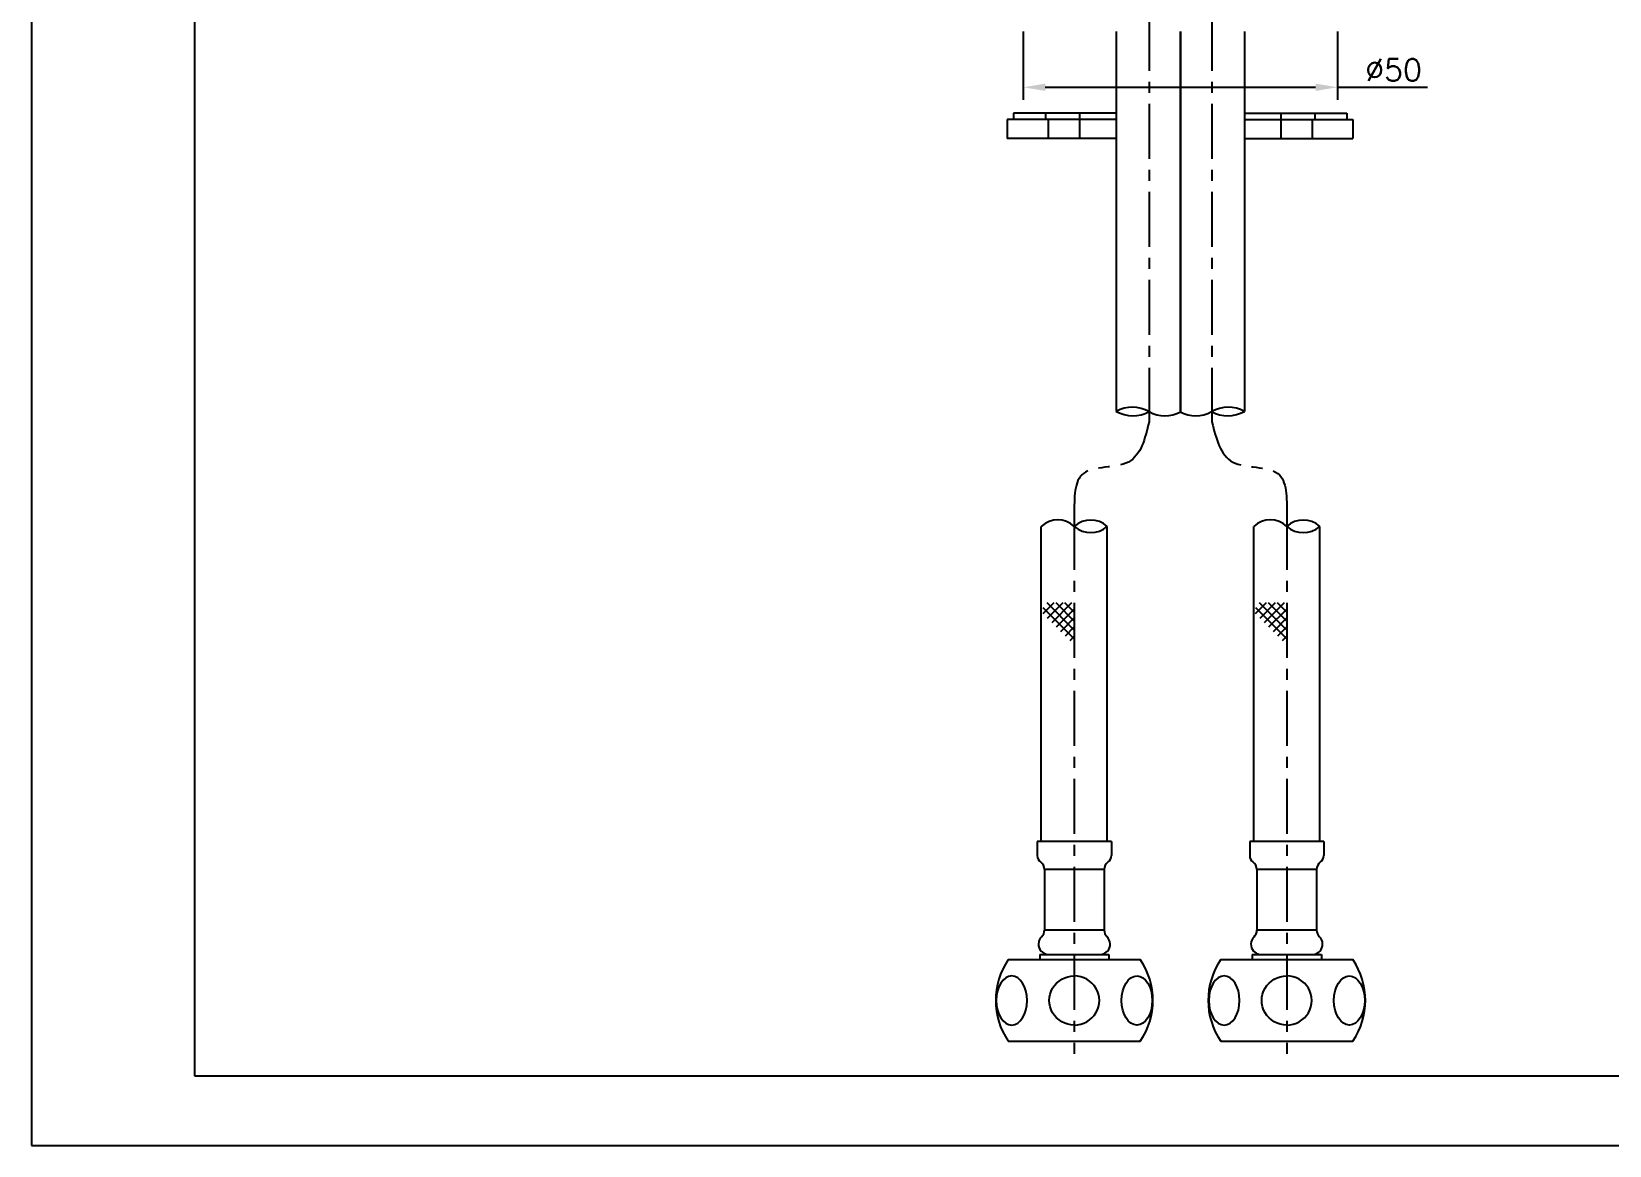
# Model space of a CAD drawing. Extents: x -13865 to -13271, y -11108 to -10688.
# Drawn here: x -13864.9 to -13613.9, y -11108 to -10930.8 of the extents above; entities that cross this region are included whole.
import ezdxf

# ---------------------------------------------------------------- set-up
doc = ezdxf.new("R2010")
doc.units = 0
doc.header["$LTSCALE"] = 7
doc.linetypes.add('CENTER', pattern=[2, 1.25, -0.25, 0.25, -0.25])
doc.linetypes.add('CENTER2', pattern=[1.125, 0.75, -0.125, 0.125, -0.125])
doc.layers.get('0').update_dxf_attribs({"color": 2, "linetype": 'CONTINUOUS'})
doc.layers.get('Defpoints').update_dxf_attribs({"linetype": 'CONTINUOUS'})
for name, color, linetype in [('CENTER', 1, 'CENTER2'), ('D', 2, 'CONTINUOUS'), ('DIM', 2, 'CONTINUOUS'), ('DWG', 7, 'CONTINUOUS'), ('TXT', 4, 'CONTINUOUS')]:
    doc.layers.add(name, color=color, linetype=linetype)
doc.styles.add('DD', font='romans', dxfattribs={"bigfont": 'GHS.shx'})
doc.dimstyles.new('HONG', dxfattribs={"dimscale": 0, "dimtxt": 3.5, "dimasz": 3.5, "dimexe": 2, "dimexo": 1, "dimgap": 1, "dimtad": 1, "dimdec": 4, "dimdsep": 46, "dimtxsty": 'DD', "dimcen": 3, "dimclrd": 2, "dimclre": 2, "dimclrt": 2, "dimadec": 3, "dimazin": 2, "dimtfac": 1, "dimtdec": 4, "dimtmove": 0, "dimatfit": 3, "dimfxl": 1, "dimtvp": 1, "dimtolj": 1, "dimtzin": 0, "dimlwd": -1, "dimlwe": -1, "dimarcsym": 0})

# ---------------------------------------------------------------- blocks, each defined once
blk = doc.blocks.new('*D6')
at = {"layer": 'D', "color": 2, "transparency": 16777216}
for p, q in [((-14346.03, -12039.58), (-14346.03, -12050.45)), ((-14296.03, -12039.58), (-14296.03, -12050.45)), ((-14342.53, -12048.45), (-14299.53, -12048.45)), ((-14296.03, -12048.45), (-14281.7, -12048.45))]:
    blk.add_line(p, q, dxfattribs=at)
for points in [[(-14342.53, -12047.87), (-14342.53, -12049.03), (-14346.03, -12048.45)], [(-14299.53, -12047.87), (-14299.53, -12049.03), (-14296.03, -12048.45)]]:
    blk.add_solid(points, dxfattribs=at)
at = {"layer": 'Defpoints', "color": 0, "transparency": 16777216}
for p in [(-14346.03, -12038.58), (-14296.03, -12038.58), (-14296.03, -12048.45)]:
    blk.add_point(p, dxfattribs=at)
at = {"layer": 'D', "color": 2, "transparency": 16777216, "insert": (-14287.11, -12045.7), "char_height": 3.5, "attachment_point": 5, "style": 'DD'}
blk.add_mtext('\\A1;%%C50', dxfattribs=at)

msp = doc.modelspace()

# ---------------------------------------------------------------- linework, layer by layer
at = {"color": 2}
for p, q in [((-13703.99779, -11023.36193), (-13702.24582, -11021.60995)), ((-13703.40953, -11021.60995), (-13699.03901, -11025.98047)), ((-13703.29069, -11024.06904), (-13700.8316, -11021.60995)), ((-13702.58358, -11024.77614), (-13699.41739, -11021.60995)), ((-13701.99531, -11021.60995), (-13699.03901, -11024.56626)), ((-13700.5811, -11021.60995), (-13699.03901, -11023.15204)), ((-13670.19848, -11023.36193), (-13668.4465, -11021.60995)), ((-13669.61021, -11021.60995), (-13665.23969, -11025.98047)), ((-13669.49137, -11024.06904), (-13667.03229, -11021.60995)), ((-13668.78426, -11024.77614), (-13665.61808, -11021.60995)), ((-13668.196, -11021.60995), (-13665.23969, -11024.56626)), ((-13666.78178, -11021.60995), (-13665.23969, -11023.15204)), ((-13704.03901, -11022.39468), (-13699.03901, -11027.39468)), ((-13701.87647, -11025.48325), (-13699.03901, -11022.64579)), ((-13701.16937, -11026.19036), (-13699.03901, -11024.06)), ((-13670.23969, -11022.39468), (-13665.23969, -11027.39468)), ((-13668.07716, -11025.48325), (-13665.23969, -11022.64579)), ((-13667.37005, -11026.19036), (-13665.23969, -11024.06)), ((-13700.46226, -11026.89746), (-13699.03901, -11025.47421)), ((-13699.71226, -11027.64746), (-13699.03901, -11026.97421)), ((-13666.66294, -11026.89746), (-13665.23969, -11025.47421)), ((-13665.91294, -11027.64746), (-13665.23969, -11026.97421))]:
    msp.add_line(p, q, dxfattribs=at)
at = {"linetype": 'Continuous'}
msp.add_lwpolyline([(-13864.92701, -11107.98563), (-13270.92701, -11107.98563), (-13270.92701, -10687.98563), (-13864.92701, -10687.98563)], close=True, dxfattribs=at)
for centre, radius, start, end in [((-13701.66401, -11012.27099), 3.82534, 46.6689117, 133.3310883), ((-13696.41401, -11012.42504), 3.93881, 48.2067538, 131.7932462), ((-13696.41401, -11006.55184), 3.93881, 228.2067538, 311.7932462), ((-13667.86469, -11012.27099), 3.82534, 46.6689117, 133.3310883), ((-13662.61469, -11012.42504), 3.93881, 48.2067538, 131.7932462), ((-13662.61469, -11006.55184), 3.93881, 228.2067538, 311.7932462)]:
    msp.add_arc(centre, radius, start, end)
at = {"layer": 'CENTER', "linetype": 'CENTER'}
for p, q in [((-13687.1404, -10928.2645), (-13687.1404, -10992.88397)), ((-13677.1404, -10928.2645), (-13677.1404, -10992.88397)), ((-13699.03901, -11007.64495), (-13699.03901, -11093.41658)), ((-13665.23969, -11007.64495), (-13665.23969, -11093.41658))]:
    msp.add_line(p, q, dxfattribs=at)
for points in [[(-13687.1404, -10992.88397), (-13690.4401, -10999.25656), (-13697.59443, -11001.06246), (-13699.03901, -11007.64495)], [(-13677.1404, -10992.88397), (-13673.8386, -10999.25656), (-13666.68427, -11001.06246), (-13665.23969, -11007.64495)]]:
    msp.add_spline(points, degree=3, dxfattribs=at)
at = {"layer": 'D'}
for p, q in [((-13703.62493, -10943.76522), (-13703.62493, -10944.76522)), ((-13660.78493, -10943.76522), (-13660.78493, -10944.76522)), ((-13703.20493, -10944.76522), (-13703.20493, -10947.76522)), ((-13661.20493, -10944.76522), (-13661.20493, -10947.76522))]:
    msp.add_line(p, q, dxfattribs=at)
for centre, radius, start, end in [((-13689.7843, -10995.99858), 5.46151, 61.0215782, 118.5010278), ((-13689.74452, -10986.4497), 5.43655, 240.8772268, 298.6453792), ((-13684.62007, -10986.82665), 5.06463, 240.1836753, 299.3146527), ((-13679.72526, -10986.82665), 5.06463, 240.6853473, 299.8163247), ((-13674.56102, -10995.99858), 5.46151, 61.4989722, 118.9784218), ((-13674.6008, -10986.4497), 5.43655, 241.3546208, 299.1227732)]:
    msp.add_arc(centre, radius, start, end, dxfattribs=at)
at = {"layer": 'DIM'}
for p, q in [((-13694.28901, -11064.1009), (-13703.78901, -11064.1009)), ((-13660.48969, -11064.1009), (-13669.98969, -11064.1009)), ((-13694.28901, -11073.71086), (-13703.78901, -11073.71086)), ((-13660.48969, -11073.71086), (-13669.98969, -11073.71086))]:
    msp.add_line(p, q, dxfattribs=at)
at = {"layer": 'DWG'}
for p, q in [((-13692.3904, -10930.76522), (-13692.3904, -10991.19896)), ((-13682.20493, -10930.76522), (-13682.20493, -10991.24272)), ((-13682.1404, -10930.76522), (-13682.1404, -10991.24272)), ((-13671.95493, -10930.76522), (-13671.95493, -10991.19896)), ((-13708.70493, -10943.76522), (-13708.70493, -10944.76522)), ((-13692.3904, -10943.76522), (-13708.70493, -10943.76522)), ((-13698.20493, -10943.76522), (-13698.20493, -10947.76522)), ((-13671.95493, -10943.76522), (-13655.70493, -10943.76522)), ((-13666.20493, -10943.76522), (-13666.20493, -10947.76522)), ((-13655.70493, -10943.76522), (-13655.70493, -10944.76522)), ((-13709.70493, -10944.76522), (-13709.70493, -10947.76522)), ((-13692.3904, -10944.76522), (-13709.70493, -10944.76522)), ((-13671.95493, -10944.76522), (-13654.70493, -10944.76522)), ((-13654.70493, -10944.76522), (-13654.70493, -10947.76522)), ((-13692.3904, -10947.76522), (-13709.70493, -10947.76522)), ((-13671.95493, -10947.76522), (-13654.70493, -10947.76522)), ((-13704.28901, -11059.61658), (-13704.28901, -11009.48844)), ((-13693.78901, -11059.61658), (-13693.78901, -11009.48844)), ((-13670.48969, -11059.61658), (-13670.48969, -11009.48844)), ((-13659.98969, -11059.61658), (-13659.98969, -11009.48844)), ((-13693.13901, -11059.61658), (-13704.93901, -11059.61658)), ((-13704.93901, -11059.61658), (-13704.93901, -11061.86427)), ((-13693.13901, -11059.61658), (-13693.13901, -11061.86427)), ((-13659.33969, -11059.61658), (-13671.13969, -11059.61658)), ((-13671.13969, -11059.61658), (-13671.13969, -11061.86427)), ((-13659.33969, -11059.61658), (-13659.33969, -11061.86427)), ((-13703.78901, -11064.1009), (-13703.78901, -11073.71086)), ((-13694.28901, -11064.1009), (-13694.28901, -11073.71086)), ((-13669.98969, -11064.1009), (-13669.98969, -11073.71086)), ((-13660.48969, -11064.1009), (-13660.48969, -11073.71086)), ((-13709.53901, -11078.41658), (-13688.53901, -11078.41658)), ((-13704.53901, -11077.61658), (-13704.53901, -11078.41658)), ((-13704.53901, -11077.61658), (-13699.03901, -11077.61658)), ((-13703.93901, -11077.61658), (-13693.53901, -11077.61658)), ((-13693.53901, -11077.61658), (-13693.53901, -11078.41658)), ((-13675.73969, -11078.41658), (-13654.73969, -11078.41658)), ((-13670.73969, -11077.61658), (-13670.73969, -11078.41658)), ((-13670.73969, -11077.61658), (-13665.23969, -11077.61658)), ((-13670.13969, -11077.61658), (-13659.73969, -11077.61658)), ((-13659.73969, -11077.61658), (-13659.73969, -11078.41658)), ((-13709.53901, -11091.41658), (-13688.53901, -11091.41658)), ((-13675.73969, -11091.41658), (-13654.73969, -11091.41658))]:
    msp.add_line(p, q, dxfattribs=at)
for centre, radius, start, end in [((-13703.68901, -11061.86427), 1.25, 180, 234.4214743), ((-13694.38901, -11061.86427), 1.25, 305.5785257, 0), ((-13669.88969, -11061.86427), 1.25, 180, 234.4214743), ((-13660.58969, -11061.86427), 1.25, 305.5785257, 0), ((-13705.28901, -11064.1009), 1.5, 0, 54.4214743), ((-13692.78901, -11064.1009), 1.5, 125.5785257, 180), ((-13671.48969, -11064.1009), 1.5, 0, 54.4214743), ((-13658.98969, -11064.1009), 1.5, 125.5785257, 180), ((-13703.09033, -11075.96658), 1.65, 134.2663389, 222.0731288), ((-13705.28901, -11073.71086), 1.5, 314.2663389, 0), ((-13692.78901, -11073.71086), 1.5, 180, 225.7336611), ((-13694.98769, -11075.96658), 1.65, 317.9268712, 45.7336611), ((-13669.29101, -11075.96658), 1.65, 134.2663389, 222.0731288), ((-13671.48969, -11073.71086), 1.5, 314.2663389, 0), ((-13658.98969, -11073.71086), 1.5, 180, 225.7336611), ((-13661.18838, -11075.96658), 1.65, 317.9268712, 45.7336611), ((-13703.09033, -11075.96658), 1.65, 222.0731288, 259.6550493), ((-13694.98769, -11075.96658), 1.65, 280.3449507, 317.9268712), ((-13669.29101, -11075.96658), 1.65, 222.0731288, 259.6550493), ((-13661.18838, -11075.96658), 1.65, 280.3449507, 317.9268712), ((-13699.97651, -11084.91658), 11.5625, 145.7945421, 214.2054579), ((-13703.09033, -11075.96658), 1.65, 259.6550493, 270), ((-13694.98769, -11075.96658), 1.65, 270, 280.3449507), ((-13698.10151, -11084.91658), 11.5625, 325.7945421, 34.2054579), ((-13666.17719, -11084.91658), 11.5625, 145.7945421, 214.2054579), ((-13669.29101, -11075.96658), 1.65, 259.6550493, 270), ((-13661.18838, -11075.96658), 1.65, 270, 280.3449507), ((-13664.30219, -11084.91658), 11.5625, 325.7945421, 34.2054579)]:
    msp.add_arc(centre, radius, start, end, dxfattribs=at)
at = {"layer": 'DWG', "extrusion": (0, 0, -1)}
for centre in [(-13708.9983, -11084.92424), (-13675.19899, -11084.92424)]:
    msp.add_ellipse(centre, major_axis=(0, 3.90287), ratio=0.627611633, dxfattribs=at)
for centre in [(-13699.03901, -11084.92424), (-13665.23969, -11084.92424)]:
    msp.add_ellipse(centre, major_axis=(-3.98229, 0), ratio=0.980057325, start_param=4.71238898, end_param=7.853981634, dxfattribs=at)
at = {"layer": 'DWG'}
for centre in [(-13699.03901, -11084.92424), (-13665.23969, -11084.92424)]:
    msp.add_ellipse(centre, major_axis=(3.98229, 0), ratio=0.980057325, start_param=4.71238898, end_param=7.853981634, dxfattribs=at)
for centre in [(-13689.07972, -11084.92424), (-13655.2804, -11084.92424)]:
    msp.add_ellipse(centre, major_axis=(0, 3.90287), ratio=0.627611633, dxfattribs=at)
at = {"layer": 'TXT', "color": 4}
msp.add_line((-13838.92701, -11096.98563), (-13838.92701, -10706.98563), dxfattribs=at)
at = {"layer": 'TXT', "color": 4, "linetype": 'Continuous'}
msp.add_line((-13284.92701, -11096.98563), (-13838.92701, -11096.98563), dxfattribs=at)

# ---------------------------------------------------------------- dimensions: what is measured, and where the dimension line sits
at = {"layer": 'D'}
dim = msp.add_linear_dim(base=(-13657.1678, -10939.63131), p1=(-13707.1678, -10929.76522), p2=(-13657.1678, -10929.76522), text='%%C<>', dimstyle='HONG', override={"dimscale": 1}, dxfattribs=at)
dim.commit()
dim.dimension.update_dxf_attribs({"geometry": '*D6', "text_midpoint": (-13648.25113, -10939.63131), "dimtype": 128, "insert": (638.86273, 1108.81904)})

doc.saveas('drawing.dxf')
